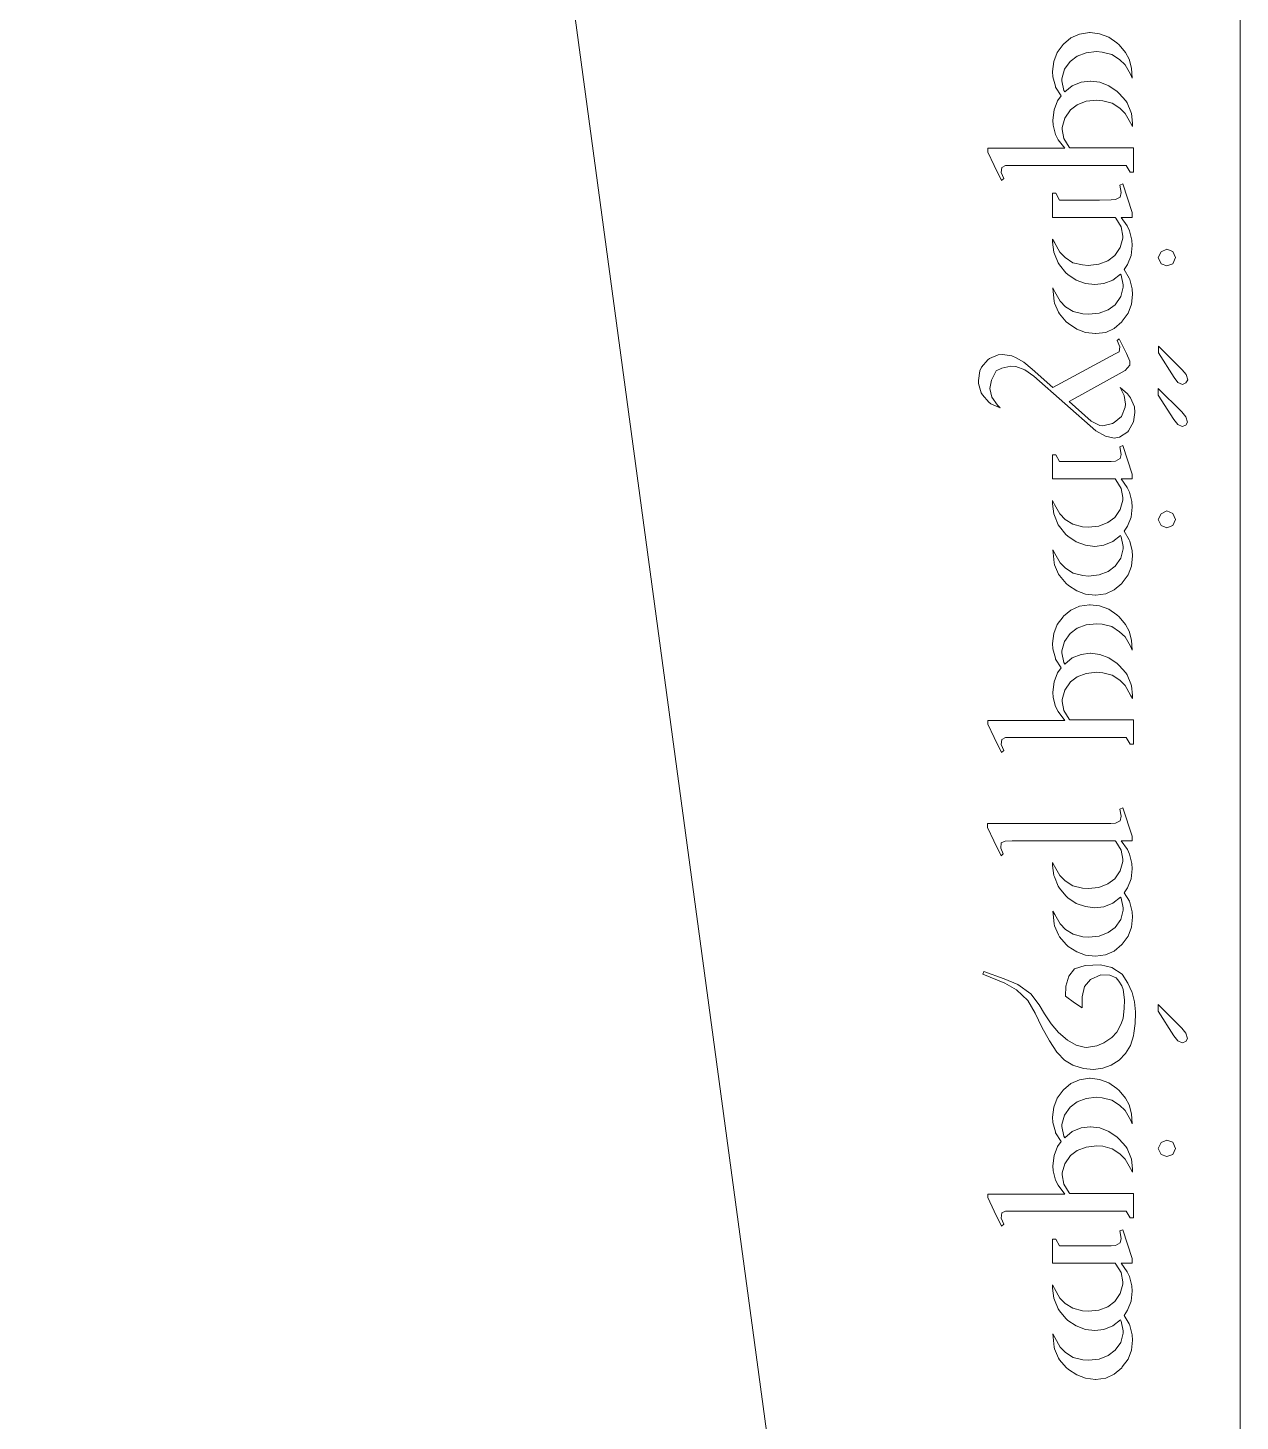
# Model space of a CAD drawing. Header units: inches. Extents: x 10.9 to 61.7, y -4.2 to 41.9.
# Drawn here: x 38.6 to 43.13, y 9.98 to 15.19 of the extents above; entities that cross this region are included whole.
import ezdxf

# ---------------------------------------------------------------- set-up
doc = ezdxf.new("R2010")
doc.units = ezdxf.units.IN
doc.header["$MEASUREMENT"] = 0
doc.layers.add('cut', color=6, linetype='Continuous', lineweight=0)
doc.layers.add('etch', color=1, linetype='Continuous', lineweight=0)

msp = doc.modelspace()

# ---------------------------------------------------------------- linework, layer by layer
at = {"layer": 'cut'}
for p, q in [((43.1307, 34.2455), (43.1307, 2.0547)), ((38.6025, 30.3091), (42.1918, 3.8206))]:
    msp.add_line(p, q, dxfattribs=at)
at = {"layer": 'etch', "color": 1, "lineweight": 0}
for p, q in [((42.4989, 15.1513), (42.4707, 15.1269)), ((42.5308, 15.1654), (42.4989, 15.1513)), ((42.5675, 15.171), (42.5308, 15.1654)), ((42.5694, 15.171), (42.5675, 15.171)), ((42.5703, 15.171), (42.5694, 15.171)), ((42.606, 15.1663), (42.5703, 15.171)), ((42.6399, 15.1541), (42.606, 15.1663)), ((42.6699, 15.1325), (42.6399, 15.1541)), ((42.4698, 15.1259), (42.4472, 15.0958)), ((42.4707, 15.1269), (42.4698, 15.1259)), ((42.5553, 15.0949), (42.5948, 15.0996)), ((42.5948, 15.0996), (42.6154, 15.0977)), ((42.6154, 15.0977), (42.6511, 15.0883)), ((42.6784, 15.125), (42.6699, 15.1325)), ((42.7028, 15.0968), (42.6784, 15.125)), ((42.716, 15.0714), (42.7028, 15.0968)), ((42.435, 15.063), (42.4303, 15.0254)), ((42.4472, 15.0958), (42.435, 15.063)), ((42.4745, 15.0338), (42.4961, 15.063)), ((42.4961, 15.063), (42.5214, 15.0827)), ((42.5214, 15.0827), (42.5553, 15.0949)), ((42.6511, 15.0883), (42.6803, 15.0705)), ((42.6803, 15.0705), (42.7009, 15.0498)), ((42.7009, 15.0498), (42.7207, 15.015)), ((42.7254, 15.0376), (42.716, 15.0714)), ((42.4303, 15.0254), (42.4312, 15.0056)), ((42.4312, 15.0056), (42.4406, 14.9709)), ((42.4651, 14.9981), (42.4745, 15.0338)), ((42.4651, 14.9906), (42.4651, 14.9981)), ((42.7207, 15.015), (42.7273, 15.0009)), ((42.7273, 15.0009), (42.7254, 15.0376)), ((42.4406, 14.9709), (42.4416, 14.9671)), ((42.4416, 14.9671), (42.4622, 14.9342)), ((42.4726, 14.9549), (42.4651, 14.9906)), ((42.4754, 14.9492), (42.4726, 14.9549)), ((42.5036, 14.9718), (42.4754, 14.9492)), ((42.5374, 14.985), (42.5036, 14.9718)), ((42.5703, 14.9887), (42.5374, 14.985)), ((42.5713, 14.9887), (42.5703, 14.9887)), ((42.607, 14.985), (42.5713, 14.9887)), ((42.6408, 14.9718), (42.607, 14.985)), ((42.6718, 14.9511), (42.6408, 14.9718)), ((42.6793, 14.9436), (42.6718, 14.9511)), ((42.7038, 14.9154), (42.6793, 14.9436)), ((42.4491, 14.9154), (42.4359, 14.8816)), ((42.4622, 14.9342), (42.4491, 14.9154)), ((42.497, 14.8816), (42.5224, 14.9013)), ((42.5224, 14.9013), (42.5562, 14.9145)), ((42.5562, 14.9145), (42.5957, 14.9182)), ((42.5957, 14.9182), (42.6173, 14.9163)), ((42.6173, 14.9163), (42.653, 14.9069)), ((42.653, 14.9069), (42.6812, 14.8882)), ((42.6812, 14.8882), (42.7019, 14.8684)), ((42.7085, 14.9088), (42.7038, 14.9154)), ((42.7226, 14.875), (42.7085, 14.9088)), ((42.4359, 14.8816), (42.4312, 14.844)), ((42.4312, 14.844), (42.4322, 14.8252)), ((42.466, 14.8167), (42.4754, 14.8515)), ((42.4754, 14.8515), (42.497, 14.8816)), ((42.7019, 14.8684), (42.7216, 14.8336)), ((42.7244, 14.8684), (42.7226, 14.875)), ((42.7282, 14.8318), (42.7244, 14.8684)), ((42.4322, 14.8252), (42.4416, 14.7895)), ((42.4416, 14.7895), (42.451, 14.7707)), ((42.466, 14.8092), (42.466, 14.8167)), ((42.4726, 14.7754), (42.466, 14.8092)), ((42.7216, 14.8336), (42.7291, 14.8195)), ((42.7291, 14.8195), (42.7282, 14.8318)), ((42.4754, 14.7387), (42.1888, 14.7387)), ((42.1888, 14.7387), (42.1888, 14.7246)), ((42.451, 14.7707), (42.4754, 14.7387)), ((42.4923, 14.7425), (42.4726, 14.7754)), ((42.4942, 14.7397), (42.4923, 14.7425)), ((42.732, 14.7397), (42.4942, 14.7397)), ((42.732, 14.6494), (42.732, 14.7397)), ((42.1888, 14.7246), (42.2123, 14.6739)), ((42.2123, 14.6739), (42.2395, 14.6184)), ((42.2376, 14.6476), (42.2404, 14.6673)), ((42.248, 14.6259), (42.2376, 14.6476)), ((42.2404, 14.6673), (42.2545, 14.6739)), ((42.2545, 14.6739), (42.2827, 14.6739)), ((42.2827, 14.6739), (42.7056, 14.6739)), ((42.7056, 14.6739), (42.7197, 14.6494)), ((42.7197, 14.6494), (42.732, 14.6494)), ((42.2395, 14.6184), (42.248, 14.6259)), ((42.6925, 14.6053), (42.6812, 14.6006)), ((42.6812, 14.6006), (42.6869, 14.5733)), ((42.7273, 14.4981), (42.6925, 14.6053)), ((42.4425, 14.5705), (42.4303, 14.5705)), ((42.4303, 14.5705), (42.4303, 14.4803)), ((42.4566, 14.5451), (42.4425, 14.5705)), ((42.606, 14.5451), (42.4566, 14.5451)), ((42.6493, 14.5461), (42.606, 14.5451)), ((42.6652, 14.547), (42.6493, 14.5461)), ((42.6822, 14.5564), (42.6652, 14.547)), ((42.6869, 14.5733), (42.6822, 14.5564)), ((42.4303, 14.4803), (42.6643, 14.4803)), ((42.6643, 14.4803), (42.6662, 14.4775)), ((42.6662, 14.4775), (42.6859, 14.4455)), ((42.6869, 14.4803), (42.7273, 14.4803)), ((42.7085, 14.4483), (42.6869, 14.4803)), ((42.7273, 14.4803), (42.7273, 14.4981)), ((42.6859, 14.4455), (42.6925, 14.4107)), ((42.7179, 14.4305), (42.7085, 14.4483)), ((42.7263, 14.3957), (42.7179, 14.4305)), ((42.4378, 14.3863), (42.4303, 14.3995)), ((42.4303, 14.3995), (42.4303, 14.3872)), ((42.4303, 14.3872), (42.435, 14.3506)), ((42.4575, 14.3506), (42.4378, 14.3863)), ((42.6831, 14.3675), (42.6624, 14.3374)), ((42.6925, 14.4023), (42.6831, 14.3675)), ((42.6925, 14.4107), (42.6925, 14.4023)), ((42.7235, 14.3384), (42.7273, 14.375)), ((42.7273, 14.375), (42.7263, 14.3957)), ((42.435, 14.3506), (42.4369, 14.344)), ((42.4369, 14.344), (42.451, 14.3102)), ((42.4773, 14.3299), (42.4575, 14.3506)), ((42.5064, 14.3111), (42.4773, 14.3299)), ((42.6361, 14.3177), (42.6032, 14.3055)), ((42.6624, 14.3374), (42.6361, 14.3177)), ((42.7103, 14.3045), (42.7235, 14.3384)), ((42.825, 14.3309), (42.8353, 14.3515)), ((42.8353, 14.3074), (42.825, 14.3309)), ((42.825, 14.3309), (42.825, 14.3309)), ((42.8353, 14.3515), (42.857, 14.3619)), ((42.8353, 14.3515), (42.8353, 14.3515)), ((42.857, 14.3619), (42.857, 14.3619)), ((42.857, 14.3619), (42.8795, 14.3525)), ((42.8795, 14.3525), (42.8795, 14.3525)), ((42.8795, 14.3525), (42.8889, 14.3309)), ((42.8889, 14.3309), (42.8795, 14.3074)), ((42.8889, 14.3309), (42.8889, 14.3309)), ((42.451, 14.3102), (42.4557, 14.3027)), ((42.4557, 14.3027), (42.4801, 14.2735)), ((42.4801, 14.2735), (42.4876, 14.2669)), ((42.4876, 14.2669), (42.5186, 14.2463)), ((42.5421, 14.3027), (42.5064, 14.3111)), ((42.5637, 14.3008), (42.5421, 14.3027)), ((42.6032, 14.3055), (42.5637, 14.3008)), ((42.6558, 14.2463), (42.684, 14.2688)), ((42.684, 14.2688), (42.6859, 14.2641)), ((42.6859, 14.2641), (42.6944, 14.2284)), ((42.6972, 14.2857), (42.7103, 14.3045)), ((42.716, 14.2538), (42.6972, 14.2857)), ((42.857, 14.2989), (42.8353, 14.3074)), ((42.8353, 14.3074), (42.8353, 14.3074)), ((42.8795, 14.3074), (42.857, 14.2989)), ((42.857, 14.2989), (42.857, 14.2989)), ((42.857, 14.2989), (42.857, 14.2989)), ((42.857, 14.2989), (42.857, 14.2989)), ((42.8795, 14.3074), (42.8795, 14.3074)), ((42.4387, 14.2021), (42.4312, 14.2171)), ((42.4312, 14.2171), (42.4322, 14.204)), ((42.5186, 14.2463), (42.5525, 14.2331)), ((42.5525, 14.2331), (42.5882, 14.2294)), ((42.5882, 14.2294), (42.622, 14.2331)), ((42.622, 14.2331), (42.6558, 14.2463)), ((42.6934, 14.219), (42.685, 14.1842)), ((42.6944, 14.2284), (42.6934, 14.219)), ((42.7188, 14.2481), (42.716, 14.2538)), ((42.7273, 14.2134), (42.7188, 14.2481)), ((42.7291, 14.1927), (42.7273, 14.2134)), ((42.4322, 14.204), (42.4359, 14.1673)), ((42.4359, 14.1673), (42.4378, 14.1598)), ((42.4378, 14.1598), (42.4528, 14.126)), ((42.4585, 14.1673), (42.4387, 14.2021)), ((42.4782, 14.1467), (42.4585, 14.1673)), ((42.685, 14.1842), (42.6634, 14.1542)), ((42.7244, 14.156), (42.7291, 14.1927)), ((42.4528, 14.126), (42.4566, 14.1194)), ((42.4566, 14.1194), (42.481, 14.0903)), ((42.5073, 14.1288), (42.4782, 14.1467)), ((42.5431, 14.1194), (42.5073, 14.1288)), ((42.5647, 14.1185), (42.5431, 14.1194)), ((42.6041, 14.1222), (42.5647, 14.1185)), ((42.638, 14.1344), (42.6041, 14.1222)), ((42.6634, 14.1542), (42.638, 14.1344)), ((42.6906, 14.0921), (42.7122, 14.1222)), ((42.7122, 14.1222), (42.7244, 14.156)), ((42.481, 14.0903), (42.4895, 14.0837)), ((42.4895, 14.0837), (42.5205, 14.0621)), ((42.5205, 14.0621), (42.5534, 14.0499)), ((42.6286, 14.0508), (42.6605, 14.0658)), ((42.6605, 14.0658), (42.6887, 14.0903)), ((42.6887, 14.0903), (42.6906, 14.0921)), ((42.5534, 14.0499), (42.5901, 14.0461)), ((42.5901, 14.0461), (42.5919, 14.0461)), ((42.5919, 14.0461), (42.6286, 14.0508)), ((42.6793, 14.0264), (42.6709, 14.0198)), ((42.6709, 14.0198), (42.6812, 13.9972)), ((42.7066, 13.9718), (42.6793, 14.0264)), ((42.1944, 13.9531), (42.1888, 13.9484)), ((42.2273, 13.9671), (42.1944, 13.9531)), ((42.2433, 13.9681), (42.2273, 13.9671)), ((42.278, 13.9625), (42.2433, 13.9681)), ((42.294, 13.9559), (42.278, 13.9625)), ((42.3231, 13.939), (42.294, 13.9559)), ((42.6643, 13.9709), (42.4312, 13.845)), ((42.6793, 13.9775), (42.6643, 13.9709)), ((42.6812, 13.9972), (42.6793, 13.9775)), ((42.7188, 13.9437), (42.7066, 13.9718)), ((42.8259, 13.9737), (42.8259, 13.9991)), ((42.8259, 13.9991), (42.9143, 13.9108)), ((42.8842, 13.8816), (42.8259, 13.9737)), ((42.1587, 13.907), (42.153, 13.8704)), ((42.1643, 13.9202), (42.1587, 13.907)), ((42.1888, 13.9484), (42.1643, 13.9202)), ((42.2019, 13.8722), (42.2198, 13.907)), ((42.2198, 13.907), (42.2404, 13.9173)), ((42.2404, 13.9173), (42.2743, 13.9249)), ((42.2743, 13.9249), (42.2931, 13.923)), ((42.2931, 13.923), (42.326, 13.9108)), ((42.3542, 13.9136), (42.3231, 13.939)), ((42.326, 13.9108), (42.3607, 13.8873)), ((42.4312, 13.845), (42.3542, 13.9136)), ((42.4923, 13.7923), (42.7009, 13.9079)), ((42.7009, 13.9079), (42.7188, 13.9286)), ((42.7188, 13.9286), (42.7188, 13.9437)), ((42.9143, 13.9108), (42.9293, 13.8929)), ((42.153, 13.8704), (42.153, 13.86)), ((42.153, 13.86), (42.1634, 13.8243)), ((42.1963, 13.8412), (42.2019, 13.8722)), ((42.3607, 13.8873), (42.5919, 13.6833)), ((42.8983, 13.8638), (42.8842, 13.8816)), ((42.8842, 13.8816), (42.8842, 13.8816)), ((42.9152, 13.8563), (42.8983, 13.8638)), ((42.8983, 13.8638), (42.8983, 13.8638)), ((42.9284, 13.8619), (42.9152, 13.8563)), ((42.9152, 13.8563), (42.9152, 13.8563)), ((42.9152, 13.8563), (42.9152, 13.8563)), ((42.9152, 13.8563), (42.9152, 13.8563)), ((42.9359, 13.8732), (42.9284, 13.8619)), ((42.9284, 13.8619), (42.9284, 13.8619)), ((42.9293, 13.8929), (42.9293, 13.8929)), ((42.9293, 13.8929), (42.9359, 13.8732)), ((42.9359, 13.8732), (42.9359, 13.8732)), ((42.1634, 13.8243), (42.1681, 13.8168)), ((42.1681, 13.8168), (42.1925, 13.7895)), ((42.2038, 13.8083), (42.1963, 13.8412)), ((42.2245, 13.7783), (42.2038, 13.8083)), ((42.7103, 13.8215), (42.6831, 13.845)), ((42.6831, 13.845), (42.6972, 13.8149)), ((42.6972, 13.8149), (42.7028, 13.782)), ((42.7216, 13.8064), (42.7103, 13.8215)), ((42.7357, 13.7726), (42.7216, 13.8064)), ((42.825, 13.8158), (42.825, 13.8412)), ((42.825, 13.8412), (42.9133, 13.7538)), ((42.8833, 13.7247), (42.825, 13.8158)), ((42.1925, 13.7895), (42.2, 13.7839)), ((42.2, 13.7839), (42.2339, 13.7689)), ((42.2339, 13.7689), (42.2245, 13.7783)), ((42.5741, 13.719), (42.4923, 13.7923)), ((42.7019, 13.7707), (42.6878, 13.736)), ((42.7028, 13.782), (42.7019, 13.7707)), ((42.732, 13.7162), (42.7376, 13.751)), ((42.7376, 13.751), (42.7357, 13.7726)), ((42.9133, 13.7538), (42.9284, 13.735)), ((42.607, 13.7031), (42.5741, 13.719)), ((42.6182, 13.7021), (42.607, 13.7031)), ((42.654, 13.7106), (42.6182, 13.7021)), ((42.6596, 13.7134), (42.654, 13.7106)), ((42.6878, 13.736), (42.6596, 13.7134)), ((42.7141, 13.6824), (42.732, 13.7162)), ((42.8974, 13.7059), (42.8833, 13.7247)), ((42.8833, 13.7247), (42.8833, 13.7247)), ((42.9143, 13.6993), (42.8974, 13.7059)), ((42.8974, 13.7059), (42.8974, 13.7059)), ((42.9274, 13.704), (42.9143, 13.6993)), ((42.9143, 13.6993), (42.9143, 13.6993)), ((42.9143, 13.6993), (42.9143, 13.6993)), ((42.9143, 13.6993), (42.9143, 13.6993)), ((42.934, 13.7153), (42.9274, 13.704)), ((42.9274, 13.704), (42.9274, 13.704)), ((42.9284, 13.735), (42.9284, 13.735)), ((42.9284, 13.735), (42.934, 13.7153)), ((42.934, 13.7153), (42.934, 13.7153)), ((42.5919, 13.6833), (42.5919, 13.6824)), ((42.5919, 13.6824), (42.6276, 13.6627)), ((42.6276, 13.6627), (42.6596, 13.6551)), ((42.6596, 13.6551), (42.6803, 13.6589)), ((42.6803, 13.6589), (42.7113, 13.6786)), ((42.7113, 13.6786), (42.7141, 13.6824)), ((42.4425, 13.5931), (42.4303, 13.5931)), ((42.4303, 13.5931), (42.4303, 13.5029)), ((42.4566, 13.5677), (42.4425, 13.5931)), ((42.6925, 13.6279), (42.6812, 13.6232)), ((42.6812, 13.6232), (42.6869, 13.595)), ((42.6869, 13.595), (42.6822, 13.579)), ((42.7273, 13.5207), (42.6925, 13.6279)), ((42.606, 13.5677), (42.4566, 13.5677)), ((42.6493, 13.5687), (42.606, 13.5677)), ((42.6652, 13.5696), (42.6493, 13.5687)), ((42.6822, 13.579), (42.6652, 13.5696)), ((42.4303, 13.5029), (42.6643, 13.5029)), ((42.6643, 13.5029), (42.6662, 13.5001)), ((42.6662, 13.5001), (42.6859, 13.4672)), ((42.6869, 13.5029), (42.7273, 13.5029)), ((42.7085, 13.4709), (42.6869, 13.5029)), ((42.7273, 13.5029), (42.7273, 13.5207)), ((42.6859, 13.4672), (42.6925, 13.4333)), ((42.6925, 13.4333), (42.6925, 13.4239)), ((42.7179, 13.4531), (42.7085, 13.4709)), ((42.7263, 13.4183), (42.7179, 13.4531)), ((42.4378, 13.408), (42.4303, 13.4221)), ((42.4303, 13.4221), (42.4303, 13.4098)), ((42.4303, 13.4098), (42.435, 13.3732)), ((42.4575, 13.3732), (42.4378, 13.408)), ((42.6831, 13.3892), (42.6624, 13.3591)), ((42.6925, 13.4239), (42.6831, 13.3892)), ((42.7235, 13.36), (42.7273, 13.3976)), ((42.7273, 13.3976), (42.7263, 13.4183)), ((42.8353, 13.3732), (42.857, 13.3835)), ((42.857, 13.3835), (42.857, 13.3835)), ((42.857, 13.3835), (42.8795, 13.3741)), ((42.435, 13.3732), (42.4369, 13.3666)), ((42.4369, 13.3666), (42.451, 13.3318)), ((42.451, 13.3318), (42.4557, 13.3253)), ((42.4773, 13.3516), (42.4575, 13.3732)), ((42.5064, 13.3337), (42.4773, 13.3516)), ((42.5421, 13.3243), (42.5064, 13.3337)), ((42.6032, 13.3271), (42.5637, 13.3234)), ((42.6361, 13.3403), (42.6032, 13.3271)), ((42.6624, 13.3591), (42.6361, 13.3403)), ((42.6972, 13.3074), (42.7103, 13.3271)), ((42.7103, 13.3271), (42.7235, 13.36)), ((42.825, 13.3516), (42.8353, 13.3732)), ((42.8353, 13.329), (42.825, 13.3516)), ((42.825, 13.3516), (42.825, 13.3516)), ((42.8353, 13.3732), (42.8353, 13.3732)), ((42.857, 13.3206), (42.8353, 13.329)), ((42.8353, 13.329), (42.8353, 13.329)), ((42.8795, 13.329), (42.857, 13.3206)), ((42.8795, 13.3741), (42.8795, 13.3741)), ((42.8795, 13.3741), (42.8889, 13.3516)), ((42.8889, 13.3516), (42.8795, 13.329)), ((42.8795, 13.329), (42.8795, 13.329)), ((42.8889, 13.3516), (42.8889, 13.3516)), ((42.4557, 13.3253), (42.4801, 13.2961)), ((42.4801, 13.2961), (42.4876, 13.2896)), ((42.4876, 13.2896), (42.5186, 13.2679)), ((42.5637, 13.3234), (42.5421, 13.3243)), ((42.6558, 13.2689), (42.684, 13.2914)), ((42.684, 13.2914), (42.6859, 13.2867)), ((42.6859, 13.2867), (42.6944, 13.2501)), ((42.716, 13.2755), (42.6972, 13.3074)), ((42.7188, 13.2708), (42.716, 13.2755)), ((42.857, 13.3206), (42.857, 13.3206)), ((42.857, 13.3206), (42.857, 13.3206)), ((42.857, 13.3206), (42.857, 13.3206)), ((42.4387, 13.2247), (42.4312, 13.2388)), ((42.4312, 13.2388), (42.4322, 13.2266)), ((42.4322, 13.2266), (42.4359, 13.1899)), ((42.4585, 13.1899), (42.4387, 13.2247)), ((42.5186, 13.2679), (42.5525, 13.2557)), ((42.5525, 13.2557), (42.5882, 13.251)), ((42.5882, 13.251), (42.622, 13.2557)), ((42.622, 13.2557), (42.6558, 13.2689)), ((42.6934, 13.2416), (42.685, 13.2069)), ((42.6944, 13.2501), (42.6934, 13.2416)), ((42.7273, 13.235), (42.7188, 13.2708)), ((42.7291, 13.2153), (42.7273, 13.235)), ((42.4359, 13.1899), (42.4378, 13.1824)), ((42.4378, 13.1824), (42.4528, 13.1476)), ((42.4782, 13.1693), (42.4585, 13.1899)), ((42.6634, 13.1768), (42.638, 13.157)), ((42.685, 13.2069), (42.6634, 13.1768)), ((42.7122, 13.1448), (42.7244, 13.1777)), ((42.7244, 13.1777), (42.7291, 13.2153)), ((42.4528, 13.1476), (42.4566, 13.142)), ((42.4566, 13.142), (42.481, 13.1129)), ((42.5073, 13.1505), (42.4782, 13.1693)), ((42.5431, 13.142), (42.5073, 13.1505)), ((42.5647, 13.1401), (42.5431, 13.142)), ((42.6041, 13.1448), (42.5647, 13.1401)), ((42.638, 13.157), (42.6041, 13.1448)), ((42.6906, 13.1148), (42.7122, 13.1448)), ((42.481, 13.1129), (42.4895, 13.1054)), ((42.4895, 13.1054), (42.5205, 13.0847)), ((42.5205, 13.0847), (42.5534, 13.0725)), ((42.5534, 13.0725), (42.5901, 13.0687)), ((42.5901, 13.0687), (42.5919, 13.0687)), ((42.5919, 13.0687), (42.6286, 13.0734)), ((42.6286, 13.0734), (42.6605, 13.0884)), ((42.6605, 13.0884), (42.6887, 13.1119)), ((42.6887, 13.1119), (42.6906, 13.1148)), ((42.5308, 13.0283), (42.4989, 13.0133)), ((42.5675, 13.033), (42.5308, 13.0283)), ((42.5694, 13.033), (42.5675, 13.033)), ((42.5703, 13.033), (42.5694, 13.033)), ((42.606, 13.0292), (42.5703, 13.033)), ((42.6399, 13.0161), (42.606, 13.0292)), ((42.6699, 12.9954), (42.6399, 13.0161)), ((42.4698, 12.9879), (42.4472, 12.9587)), ((42.4707, 12.9898), (42.4698, 12.9879)), ((42.4989, 13.0133), (42.4707, 12.9898)), ((42.6784, 12.9879), (42.6699, 12.9954)), ((42.7028, 12.9597), (42.6784, 12.9879)), ((42.435, 12.9259), (42.4303, 12.8883)), ((42.4472, 12.9587), (42.435, 12.9259)), ((42.4745, 12.8958), (42.4961, 12.9259)), ((42.4961, 12.9259), (42.5214, 12.9456)), ((42.5214, 12.9456), (42.5553, 12.9578)), ((42.5553, 12.9578), (42.5948, 12.9616)), ((42.5948, 12.9616), (42.6154, 12.9606)), ((42.6154, 12.9606), (42.6511, 12.9512)), ((42.6511, 12.9512), (42.6803, 12.9324)), ((42.6803, 12.9324), (42.7009, 12.9127)), ((42.7009, 12.9127), (42.7207, 12.8779)), ((42.716, 12.9343), (42.7028, 12.9597)), ((42.7254, 12.9005), (42.716, 12.9343)), ((42.4303, 12.8883), (42.4312, 12.8685)), ((42.4312, 12.8685), (42.4406, 12.8338)), ((42.4651, 12.861), (42.4745, 12.8958)), ((42.4651, 12.8535), (42.4651, 12.861)), ((42.7207, 12.8779), (42.7273, 12.8638)), ((42.7273, 12.8638), (42.7254, 12.9005)), ((42.4406, 12.8338), (42.4416, 12.83)), ((42.4416, 12.83), (42.4622, 12.7971)), ((42.4726, 12.8178), (42.4651, 12.8535)), ((42.4754, 12.8112), (42.4726, 12.8178)), ((42.5036, 12.8347), (42.4754, 12.8112)), ((42.5374, 12.8478), (42.5036, 12.8347)), ((42.5703, 12.8516), (42.5374, 12.8478)), ((42.5713, 12.8516), (42.5703, 12.8516)), ((42.607, 12.8478), (42.5713, 12.8516)), ((42.6408, 12.8347), (42.607, 12.8478)), ((42.6718, 12.814), (42.6408, 12.8347)), ((42.6793, 12.8065), (42.6718, 12.814)), ((42.7038, 12.7783), (42.6793, 12.8065)), ((42.4491, 12.7783), (42.4359, 12.7445)), ((42.4622, 12.7971), (42.4491, 12.7783)), ((42.497, 12.7445), (42.5224, 12.7642)), ((42.5224, 12.7642), (42.5562, 12.7764)), ((42.5562, 12.7764), (42.5957, 12.7811)), ((42.5957, 12.7811), (42.6173, 12.7792)), ((42.6173, 12.7792), (42.653, 12.7698)), ((42.653, 12.7698), (42.6812, 12.7511)), ((42.7085, 12.7717), (42.7038, 12.7783)), ((42.7226, 12.7379), (42.7085, 12.7717)), ((42.4359, 12.7445), (42.4312, 12.7069)), ((42.4312, 12.7069), (42.4322, 12.6871)), ((42.466, 12.6796), (42.4754, 12.7144)), ((42.4754, 12.7144), (42.497, 12.7445)), ((42.6812, 12.7511), (42.7019, 12.7313)), ((42.7019, 12.7313), (42.7216, 12.6956)), ((42.7244, 12.7304), (42.7226, 12.7379)), ((42.7282, 12.6947), (42.7244, 12.7304)), ((42.4322, 12.6871), (42.4416, 12.6524)), ((42.4416, 12.6524), (42.451, 12.6336)), ((42.466, 12.6721), (42.466, 12.6796)), ((42.4726, 12.6383), (42.466, 12.6721)), ((42.7216, 12.6956), (42.7291, 12.6824)), ((42.7291, 12.6824), (42.7282, 12.6947)), ((42.4754, 12.6007), (42.1888, 12.6007)), ((42.1888, 12.6007), (42.1888, 12.5866)), ((42.451, 12.6336), (42.4754, 12.6007)), ((42.4923, 12.6054), (42.4726, 12.6383)), ((42.4942, 12.6026), (42.4923, 12.6054)), ((42.732, 12.6026), (42.4942, 12.6026)), ((42.732, 12.5123), (42.732, 12.6026)), ((42.1888, 12.5866), (42.2123, 12.5368)), ((42.2123, 12.5368), (42.2395, 12.4813)), ((42.2376, 12.5105), (42.2404, 12.5302)), ((42.248, 12.4888), (42.2376, 12.5105)), ((42.2404, 12.5302), (42.2545, 12.5368)), ((42.2545, 12.5368), (42.2827, 12.5368)), ((42.2827, 12.5368), (42.7056, 12.5368)), ((42.7056, 12.5368), (42.7197, 12.5123)), ((42.7197, 12.5123), (42.732, 12.5123)), ((42.2395, 12.4813), (42.248, 12.4888)), ((42.6925, 12.2746), (42.6812, 12.2699)), ((42.6812, 12.2699), (42.6869, 12.2426)), ((42.6869, 12.2426), (42.6822, 12.2257)), ((42.7273, 12.1684), (42.6925, 12.2746)), ((42.606, 12.2154), (42.1869, 12.2154)), ((42.1869, 12.2154), (42.1869, 12.2013)), ((42.1869, 12.2013), (42.2104, 12.1505)), ((42.6474, 12.2163), (42.606, 12.2154)), ((42.6652, 12.2172), (42.6474, 12.2163)), ((42.6822, 12.2257), (42.6652, 12.2172)), ((42.2104, 12.1505), (42.2376, 12.0951)), ((42.2367, 12.1233), (42.2386, 12.1439)), ((42.2386, 12.1439), (42.2536, 12.1496)), ((42.2536, 12.1496), (42.279, 12.1505)), ((42.279, 12.1505), (42.6643, 12.1505)), ((42.6643, 12.1505), (42.6662, 12.1486)), ((42.6662, 12.1486), (42.6859, 12.1157)), ((42.6869, 12.1505), (42.7273, 12.1505)), ((42.7094, 12.1186), (42.6869, 12.1505)), ((42.7273, 12.1505), (42.7273, 12.1684)), ((42.2461, 12.1026), (42.2367, 12.1233)), ((42.2376, 12.0951), (42.2461, 12.1026)), ((42.6859, 12.1157), (42.6925, 12.0819)), ((42.6925, 12.0819), (42.6925, 12.0735)), ((42.7179, 12.1016), (42.7094, 12.1186)), ((42.7263, 12.0669), (42.7179, 12.1016)), ((42.4378, 12.0565), (42.4303, 12.0706)), ((42.4303, 12.0706), (42.4303, 12.0584)), ((42.4303, 12.0584), (42.435, 12.0218)), ((42.4575, 12.0218), (42.4378, 12.0565)), ((42.6831, 12.0387), (42.6624, 12.0086)), ((42.6925, 12.0735), (42.6831, 12.0387)), ((42.7235, 12.0095), (42.7273, 12.0462)), ((42.7273, 12.0462), (42.7263, 12.0669)), ((42.435, 12.0218), (42.4369, 12.0161)), ((42.4369, 12.0161), (42.451, 11.9814)), ((42.451, 11.9814), (42.4557, 11.9738)), ((42.4557, 11.9738), (42.4801, 11.9456)), ((42.4773, 12.0011), (42.4575, 12.0218)), ((42.5064, 11.9832), (42.4773, 12.0011)), ((42.5421, 11.9738), (42.5064, 11.9832)), ((42.5637, 11.9729), (42.5421, 11.9738)), ((42.6032, 11.9767), (42.5637, 11.9729)), ((42.6361, 11.9898), (42.6032, 11.9767)), ((42.6624, 12.0086), (42.6361, 11.9898)), ((42.6972, 11.9569), (42.7103, 11.9757)), ((42.7103, 11.9757), (42.7235, 12.0095)), ((42.4801, 11.9456), (42.4876, 11.9381)), ((42.4876, 11.9381), (42.5186, 11.9174)), ((42.6549, 11.9184), (42.684, 11.9409)), ((42.684, 11.9409), (42.6859, 11.9362)), ((42.6859, 11.9362), (42.6944, 11.9005)), ((42.7169, 11.925), (42.6972, 11.9569)), ((42.7188, 11.9203), (42.7169, 11.925)), ((42.4387, 11.8752), (42.4312, 11.8883)), ((42.4312, 11.8883), (42.4322, 11.877)), ((42.4322, 11.877), (42.4359, 11.8404)), ((42.4585, 11.8404), (42.4387, 11.8752)), ((42.5186, 11.9174), (42.5525, 11.9052)), ((42.5525, 11.9052), (42.5882, 11.9005)), ((42.5882, 11.9005), (42.622, 11.9043)), ((42.622, 11.9043), (42.6549, 11.9184)), ((42.6934, 11.8921), (42.685, 11.8573)), ((42.6944, 11.9005), (42.6934, 11.8921)), ((42.7273, 11.8855), (42.7188, 11.9203)), ((42.7291, 11.8658), (42.7273, 11.8855)), ((42.4359, 11.8404), (42.4378, 11.8338)), ((42.4378, 11.8338), (42.4528, 11.8)), ((42.4782, 11.8197), (42.4585, 11.8404)), ((42.5073, 11.8019), (42.4782, 11.8197)), ((42.6634, 11.8272), (42.638, 11.8084)), ((42.685, 11.8573), (42.6634, 11.8272)), ((42.7122, 11.7953), (42.7244, 11.8282)), ((42.7244, 11.8282), (42.7291, 11.8658)), ((42.4528, 11.8), (42.4566, 11.7925)), ((42.4566, 11.7925), (42.481, 11.7633)), ((42.5431, 11.7925), (42.5073, 11.8019)), ((42.5647, 11.7915), (42.5431, 11.7925)), ((42.6041, 11.7953), (42.5647, 11.7915)), ((42.638, 11.8084), (42.6041, 11.7953)), ((42.6887, 11.7633), (42.6906, 11.7652)), ((42.6906, 11.7652), (42.7122, 11.7953)), ((42.481, 11.7633), (42.4886, 11.7567)), ((42.4886, 11.7567), (42.5205, 11.7361)), ((42.5205, 11.7361), (42.5534, 11.7239)), ((42.5534, 11.7239), (42.5901, 11.7201)), ((42.5901, 11.7201), (42.591, 11.7201)), ((42.591, 11.7201), (42.6276, 11.7248)), ((42.6276, 11.7248), (42.6605, 11.7389)), ((42.6605, 11.7389), (42.6887, 11.7633)), ((42.1728, 11.6628), (42.17, 11.6534)), ((42.2498, 11.6355), (42.1728, 11.6628)), ((42.512, 11.6722), (42.4904, 11.6458)), ((42.5515, 11.6853), (42.512, 11.6722)), ((42.6088, 11.6872), (42.5515, 11.6853)), ((42.6511, 11.6778), (42.6088, 11.6872)), ((42.6897, 11.6524), (42.6511, 11.6778)), ((42.17, 11.6534), (42.2517, 11.6186)), ((42.3006, 11.6139), (42.2498, 11.6355)), ((42.2517, 11.6186), (42.295, 11.5942)), ((42.3495, 11.5791), (42.3006, 11.6139)), ((42.4904, 11.6458), (42.4801, 11.6083)), ((42.5496, 11.6064), (42.5722, 11.6327)), ((42.5722, 11.6327), (42.6107, 11.6505)), ((42.6107, 11.6505), (42.6446, 11.6496)), ((42.6446, 11.6496), (42.6671, 11.6393)), ((42.6671, 11.6393), (42.6775, 11.6261)), ((42.6775, 11.6261), (42.6887, 11.6092)), ((42.6887, 11.6092), (42.6944, 11.5951)), ((42.7113, 11.6195), (42.6897, 11.6524)), ((42.7263, 11.5866), (42.7113, 11.6195)), ((42.295, 11.5942), (42.3372, 11.5547)), ((42.3805, 11.5387), (42.3495, 11.5791)), ((42.4801, 11.6083), (42.4782, 11.5707)), ((42.4782, 11.5707), (42.512, 11.5462)), ((42.5412, 11.5678), (42.5496, 11.6064)), ((42.5412, 11.5274), (42.5412, 11.5678)), ((42.6944, 11.5951), (42.6991, 11.5575)), ((42.6991, 11.5575), (42.6981, 11.5246)), ((42.7273, 11.5848), (42.7263, 11.5866)), ((42.7357, 11.55), (42.7273, 11.5848)), ((42.3372, 11.5547), (42.3654, 11.5077)), ((42.3654, 11.5077), (42.3899, 11.4551)), ((42.4002, 11.5049), (42.3805, 11.5387)), ((42.4246, 11.4673), (42.4002, 11.5049)), ((42.512, 11.5462), (42.5412, 11.5274)), ((42.6981, 11.5246), (42.6934, 11.488)), ((42.7395, 11.5115), (42.7357, 11.55)), ((42.7385, 11.4682), (42.7395, 11.5077)), ((42.7395, 11.5077), (42.7395, 11.5115)), ((42.825, 11.5143), (42.825, 11.5396)), ((42.825, 11.5396), (42.9133, 11.4513)), ((42.8833, 11.4222), (42.825, 11.5143)), ((42.3899, 11.4551), (42.4181, 11.4034)), ((42.4528, 11.4344), (42.4246, 11.4673)), ((42.6869, 11.4673), (42.6699, 11.4363)), ((42.6934, 11.488), (42.6869, 11.4673)), ((42.7338, 11.4325), (42.7385, 11.4682)), ((42.4181, 11.4034), (42.4463, 11.362)), ((42.4857, 11.4062), (42.4528, 11.4344)), ((42.5177, 11.3874), (42.4857, 11.4062)), ((42.6521, 11.4165), (42.6211, 11.3959)), ((42.6699, 11.4363), (42.6521, 11.4165)), ((42.7207, 11.3865), (42.732, 11.4222)), ((42.732, 11.4222), (42.7338, 11.4325)), ((42.8974, 11.4034), (42.8833, 11.4222)), ((42.8833, 11.4222), (42.8833, 11.4222)), ((42.9143, 11.3959), (42.8974, 11.4034)), ((42.8974, 11.4034), (42.8974, 11.4034)), ((42.9133, 11.4513), (42.9284, 11.4325)), ((42.9274, 11.4015), (42.9143, 11.3959)), ((42.934, 11.4128), (42.9274, 11.4015)), ((42.9274, 11.4015), (42.9274, 11.4015)), ((42.9284, 11.4325), (42.9284, 11.4325)), ((42.9284, 11.4325), (42.934, 11.4128)), ((42.934, 11.4128), (42.934, 11.4128)), ((42.4463, 11.362), (42.4491, 11.3583)), ((42.4491, 11.3583), (42.4745, 11.332)), ((42.5478, 11.3799), (42.5177, 11.3874)), ((42.5572, 11.3789), (42.5478, 11.3799)), ((42.5957, 11.3855), (42.5572, 11.3789)), ((42.6211, 11.3959), (42.5957, 11.3855)), ((42.6793, 11.331), (42.7028, 11.3564)), ((42.7028, 11.3564), (42.7207, 11.3865)), ((42.9143, 11.3959), (42.9143, 11.3959)), ((42.9143, 11.3959), (42.9143, 11.3959)), ((42.9143, 11.3959), (42.9143, 11.3959)), ((42.4745, 11.332), (42.5064, 11.3132)), ((42.5064, 11.3132), (42.5092, 11.3122)), ((42.5092, 11.3122), (42.5459, 11.3009)), ((42.5459, 11.3009), (42.5825, 11.2972)), ((42.5825, 11.2972), (42.6182, 11.3019)), ((42.6182, 11.3019), (42.6493, 11.3132)), ((42.6493, 11.3132), (42.6793, 11.331)), ((42.4989, 11.2446), (42.4707, 11.2201)), ((42.5308, 11.2586), (42.4989, 11.2446)), ((42.5675, 11.2643), (42.5308, 11.2586)), ((42.5694, 11.2643), (42.5675, 11.2643)), ((42.5703, 11.2643), (42.5694, 11.2643)), ((42.606, 11.2596), (42.5703, 11.2643)), ((42.6399, 11.2474), (42.606, 11.2596)), ((42.6699, 11.2258), (42.6399, 11.2474)), ((42.4698, 11.2192), (42.4472, 11.1891)), ((42.4707, 11.2201), (42.4698, 11.2192)), ((42.5553, 11.1882), (42.5948, 11.1929)), ((42.5948, 11.1929), (42.6154, 11.191)), ((42.6784, 11.2182), (42.6699, 11.2258)), ((42.7028, 11.19), (42.6784, 11.2182)), ((42.435, 11.1562), (42.4303, 11.1186)), ((42.4472, 11.1891), (42.435, 11.1562)), ((42.4745, 11.1261), (42.4961, 11.1562)), ((42.4961, 11.1562), (42.5214, 11.1759)), ((42.5214, 11.1759), (42.5553, 11.1882)), ((42.6154, 11.191), (42.6511, 11.1816)), ((42.6511, 11.1816), (42.6803, 11.1628)), ((42.6803, 11.1628), (42.7009, 11.1431)), ((42.7009, 11.1431), (42.7207, 11.1083)), ((42.716, 11.1647), (42.7028, 11.19)), ((42.7254, 11.1308), (42.716, 11.1647)), ((42.4303, 11.1186), (42.4312, 11.0989)), ((42.4312, 11.0989), (42.4406, 11.0641)), ((42.4651, 11.0914), (42.4745, 11.1261)), ((42.4651, 11.0838), (42.4651, 11.0914)), ((42.7207, 11.1083), (42.7273, 11.0942)), ((42.7273, 11.0942), (42.7254, 11.1308)), ((42.4406, 11.0641), (42.4416, 11.0604)), ((42.4416, 11.0604), (42.4622, 11.0275)), ((42.4726, 11.0481), (42.4651, 11.0838)), ((42.4754, 11.0416), (42.4726, 11.0481)), ((42.5036, 11.0651), (42.4754, 11.0416)), ((42.5374, 11.0782), (42.5036, 11.0651)), ((42.5703, 11.082), (42.5374, 11.0782)), ((42.5713, 11.082), (42.5703, 11.082)), ((42.607, 11.0782), (42.5713, 11.082)), ((42.6408, 11.0651), (42.607, 11.0782)), ((42.6718, 11.0444), (42.6408, 11.0651)), ((42.6793, 11.0369), (42.6718, 11.0444)), ((42.7038, 11.0087), (42.6793, 11.0369)), ((42.4491, 11.0087), (42.4359, 10.9748)), ((42.4622, 11.0275), (42.4491, 11.0087)), ((42.497, 10.9748), (42.5224, 10.9946)), ((42.5224, 10.9946), (42.5562, 11.0068)), ((42.5562, 11.0068), (42.5957, 11.0115)), ((42.5957, 11.0115), (42.6173, 11.0096)), ((42.6173, 11.0096), (42.653, 11.0002)), ((42.653, 11.0002), (42.6812, 10.9814)), ((42.7085, 11.0021), (42.7038, 11.0087)), ((42.7226, 10.9683), (42.7085, 11.0021)), ((42.825, 11.0021), (42.8353, 11.0237)), ((42.8353, 10.9795), (42.825, 11.0021)), ((42.825, 11.0021), (42.825, 11.0021)), ((42.8353, 11.0237), (42.857, 11.0331)), ((42.8353, 11.0237), (42.8353, 11.0237)), ((42.857, 11.0331), (42.857, 11.0331)), ((42.857, 11.0331), (42.8795, 11.0246)), ((42.8795, 11.0246), (42.8795, 11.0246)), ((42.8795, 11.0246), (42.8889, 11.0021)), ((42.8889, 11.0021), (42.8795, 10.9795)), ((42.8889, 11.0021), (42.8889, 11.0021)), ((42.4359, 10.9748), (42.4312, 10.9372)), ((42.4312, 10.9372), (42.4322, 10.9175)), ((42.466, 10.91), (42.4754, 10.9448)), ((42.4754, 10.9448), (42.497, 10.9748)), ((42.6812, 10.9814), (42.7019, 10.9617)), ((42.7019, 10.9617), (42.7216, 10.9269)), ((42.7244, 10.9617), (42.7226, 10.9683)), ((42.7282, 10.925), (42.7244, 10.9617)), ((42.857, 10.9711), (42.8353, 10.9795)), ((42.8353, 10.9795), (42.8353, 10.9795)), ((42.8795, 10.9795), (42.857, 10.9711)), ((42.857, 10.9711), (42.857, 10.9711)), ((42.857, 10.9711), (42.857, 10.9711)), ((42.857, 10.9711), (42.857, 10.9711)), ((42.8795, 10.9795), (42.8795, 10.9795)), ((42.4322, 10.9175), (42.4416, 10.8827)), ((42.4416, 10.8827), (42.451, 10.8639)), ((42.466, 10.9025), (42.466, 10.91)), ((42.4726, 10.8686), (42.466, 10.9025)), ((42.7216, 10.9269), (42.7291, 10.9128)), ((42.7291, 10.9128), (42.7282, 10.925)), ((42.4754, 10.831), (42.1888, 10.831)), ((42.1888, 10.831), (42.1888, 10.8179)), ((42.451, 10.8639), (42.4754, 10.831)), ((42.4923, 10.8357), (42.4726, 10.8686)), ((42.4942, 10.8329), (42.4923, 10.8357)), ((42.732, 10.8329), (42.4942, 10.8329)), ((42.732, 10.7427), (42.732, 10.8329)), ((42.1888, 10.8179), (42.2123, 10.7671)), ((42.2123, 10.7671), (42.2395, 10.7117)), ((42.2376, 10.7408), (42.2404, 10.7606)), ((42.248, 10.7192), (42.2376, 10.7408)), ((42.2404, 10.7606), (42.2545, 10.7671)), ((42.2545, 10.7671), (42.2827, 10.7671)), ((42.2827, 10.7671), (42.7056, 10.7671)), ((42.7056, 10.7671), (42.7197, 10.7427)), ((42.7197, 10.7427), (42.732, 10.7427)), ((42.2395, 10.7117), (42.248, 10.7192)), ((42.6925, 10.6976), (42.6812, 10.6938)), ((42.6812, 10.6938), (42.6869, 10.6656)), ((42.7273, 10.5905), (42.6925, 10.6976)), ((42.4425, 10.6628), (42.4303, 10.6628)), ((42.4303, 10.6628), (42.4303, 10.5726)), ((42.4566, 10.6374), (42.4425, 10.6628)), ((42.606, 10.6374), (42.4566, 10.6374)), ((42.6493, 10.6384), (42.606, 10.6374)), ((42.6652, 10.6393), (42.6493, 10.6384)), ((42.6822, 10.6487), (42.6652, 10.6393)), ((42.6869, 10.6656), (42.6822, 10.6487)), ((42.4303, 10.5726), (42.6643, 10.5726)), ((42.6643, 10.5726), (42.6662, 10.5698)), ((42.6662, 10.5698), (42.6859, 10.5378)), ((42.6869, 10.5726), (42.7273, 10.5726)), ((42.7085, 10.5406), (42.6869, 10.5726)), ((42.7273, 10.5726), (42.7273, 10.5905)), ((42.6859, 10.5378), (42.6925, 10.5031)), ((42.7179, 10.5228), (42.7085, 10.5406)), ((42.7263, 10.488), (42.7179, 10.5228)), ((42.4378, 10.4786), (42.4303, 10.4927)), ((42.4303, 10.4927), (42.4303, 10.4796)), ((42.4303, 10.4796), (42.435, 10.4429)), ((42.4575, 10.4429), (42.4378, 10.4786)), ((42.6925, 10.4946), (42.6831, 10.4598)), ((42.6925, 10.5031), (42.6925, 10.4946)), ((42.7235, 10.4307), (42.7273, 10.4683)), ((42.7273, 10.4683), (42.7263, 10.488)), ((42.435, 10.4429), (42.4369, 10.4363)), ((42.4369, 10.4363), (42.451, 10.4025)), ((42.4773, 10.4222), (42.4575, 10.4429)), ((42.5064, 10.4044), (42.4773, 10.4222)), ((42.6624, 10.4297), (42.6361, 10.41)), ((42.6831, 10.4598), (42.6624, 10.4297)), ((42.7103, 10.3969), (42.7235, 10.4307)), ((42.451, 10.4025), (42.4557, 10.395)), ((42.4557, 10.395), (42.4801, 10.3668)), ((42.4801, 10.3668), (42.4876, 10.3593)), ((42.4876, 10.3593), (42.5186, 10.3386)), ((42.5421, 10.395), (42.5064, 10.4044)), ((42.5637, 10.394), (42.5421, 10.395)), ((42.6032, 10.3978), (42.5637, 10.394)), ((42.6361, 10.41), (42.6032, 10.3978)), ((42.6558, 10.3386), (42.684, 10.3611)), ((42.684, 10.3611), (42.6859, 10.3564)), ((42.6972, 10.3781), (42.7103, 10.3969)), ((42.716, 10.3461), (42.6972, 10.3781)), ((42.4387, 10.2954), (42.4312, 10.3095)), ((42.4312, 10.3095), (42.4322, 10.2963)), ((42.5186, 10.3386), (42.5525, 10.3254)), ((42.5525, 10.3254), (42.5882, 10.3217)), ((42.5882, 10.3217), (42.622, 10.3254)), ((42.622, 10.3254), (42.6558, 10.3386)), ((42.6934, 10.3113), (42.685, 10.2766)), ((42.6859, 10.3564), (42.6944, 10.3207)), ((42.6944, 10.3207), (42.6934, 10.3113)), ((42.7188, 10.3405), (42.716, 10.3461)), ((42.7273, 10.3057), (42.7188, 10.3405)), ((42.4322, 10.2963), (42.4359, 10.2596)), ((42.4359, 10.2596), (42.4378, 10.2531)), ((42.4585, 10.2596), (42.4387, 10.2954)), ((42.4782, 10.239), (42.4585, 10.2596)), ((42.685, 10.2766), (42.6634, 10.2474)), ((42.7244, 10.2484), (42.7291, 10.286)), ((42.7291, 10.286), (42.7273, 10.3057)), ((42.4378, 10.2531), (42.4528, 10.2183)), ((42.4528, 10.2183), (42.4566, 10.2117)), ((42.4566, 10.2117), (42.481, 10.1835)), ((42.5073, 10.2211), (42.4782, 10.239)), ((42.5431, 10.2117), (42.5073, 10.2211)), ((42.5647, 10.2108), (42.5431, 10.2117)), ((42.6041, 10.2145), (42.5647, 10.2108)), ((42.638, 10.2277), (42.6041, 10.2145)), ((42.6634, 10.2474), (42.638, 10.2277)), ((42.6906, 10.1854), (42.7122, 10.2145)), ((42.7122, 10.2145), (42.7244, 10.2484)), ((42.481, 10.1835), (42.4895, 10.176)), ((42.4895, 10.176), (42.5205, 10.1553)), ((42.5205, 10.1553), (42.5534, 10.1431)), ((42.6286, 10.144), (42.6605, 10.1581)), ((42.6605, 10.1581), (42.6887, 10.1826)), ((42.6887, 10.1826), (42.6906, 10.1854)), ((42.5534, 10.1431), (42.5901, 10.1384)), ((42.5901, 10.1384), (42.5919, 10.1384)), ((42.5919, 10.1384), (42.6286, 10.144))]:
    msp.add_line(p, q, dxfattribs=at)

doc.saveas('drawing.dxf')
